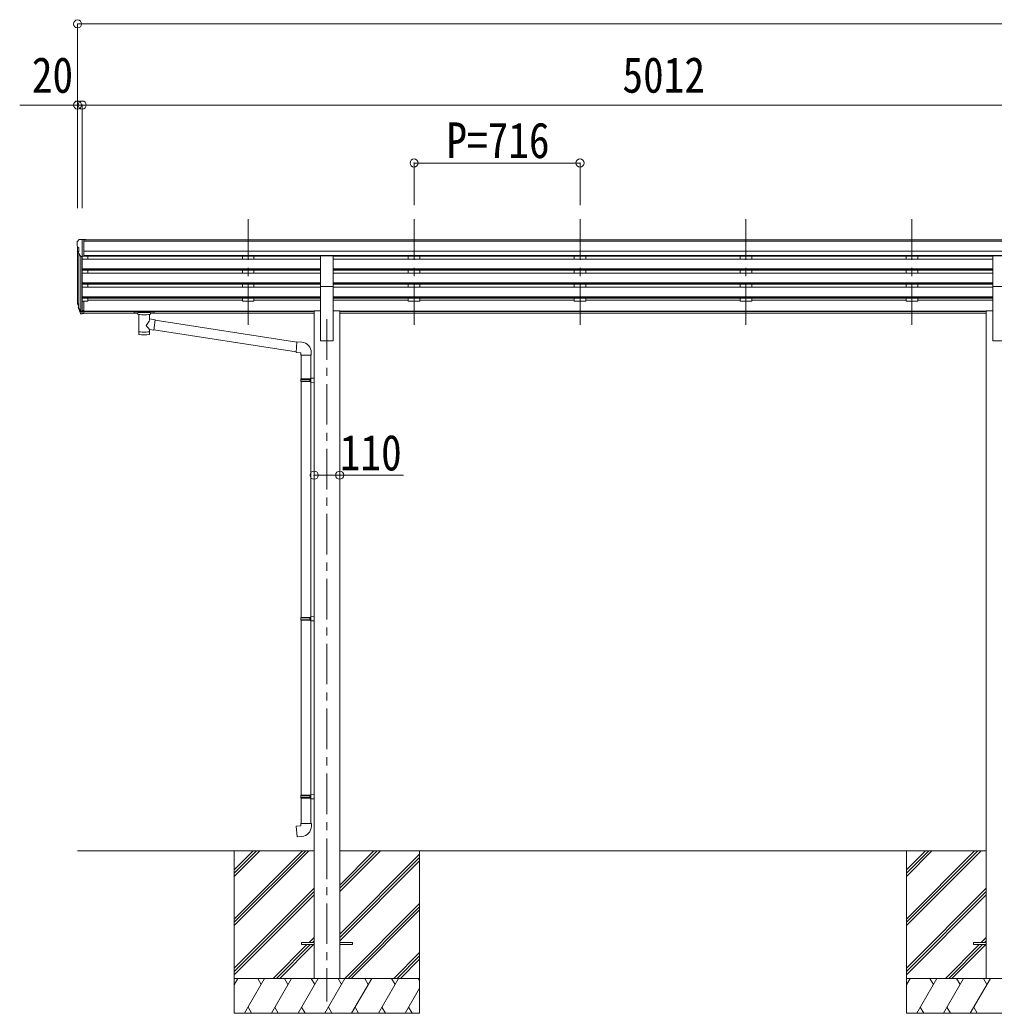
# Model space of a CAD drawing. Units: millimetres at full size, sheet at 1:35; some dimension numbers follow another scale. Extents: x -9837 to 9837, y -6790 to 6790.
# Drawn here: x -2377 to 1826, y -4409 to -125 of the extents above; entities that cross this region are included whole.
import ezdxf
from ezdxf.enums import TextEntityAlignment as Align

# ---------------------------------------------------------------- set-up
doc = ezdxf.new("R2010")
doc.units = ezdxf.units.MM
doc.header["$LTSCALE"] = 35
doc.header["$PDMODE"] = 32
doc.header["$PDSIZE"] = 35
doc.linetypes.add('CHAIN1', pattern=[8, 5, -1, 1, -1])
for name, color, linetype, lineweight in [('0-0_0', 7, 'Continuous', 9), ('0-1_本体', 5, 'CHAIN1', 9), ('0-3_ELV2', 4, 'Continuous', 9), ('0-6_OTH_LINE', 6, 'Continuous', 9), ('0-9_OUTLINE', 7, 'Continuous', 9)]:
    doc.layers.add(name, color=color, linetype=linetype, lineweight=lineweight)
doc.styles.add('ＭＳ ゴシック', font='')
doc.styles.get('ＭＳ ゴシック').set_extended_font_data('MS Gothic')

msp = doc.modelspace()

# ---------------------------------------------------------------- linework, layer by layer
at = {"layer": '0-0_0'}
for p, q in [((-2128.39, -3709.22), (-1107.59, -3709.22)), ((-1452.39, -3709.22), (-1452.39, -4409.22)), ((-1452.39, -4003.4), (-1158.21, -3709.22)), ((-1452.39, -4017.54), (-1144.07, -3709.22)), ((-1452.39, -4031.68), (-1129.93, -3709.22)), ((-1452.39, -3819.55), (-1342.06, -3709.22)), ((-1452.39, -3805.41), (-1356.2, -3709.22)), ((-1452.39, -3791.27), (-1370.34, -3709.22)), ((-997.19, -3884.85), (-821.56, -3709.22)), ((-997.19, -3870.71), (-835.7, -3709.22)), ((-997.19, -3856.56), (-849.84, -3709.22)), ((-997.19, -3709.22), (1792.41, -3709.22)), ((-997.19, -4068.69), (-652.39, -3723.9)), ((-652.39, -3709.22), (-652.39, -4409.22)), ((1447.61, -3709.22), (1447.61, -4409.22)), ((1447.61, -4003.4), (1741.79, -3709.22)), ((1447.61, -4017.54), (1755.93, -3709.22)), ((1447.61, -4031.68), (1770.07, -3709.22)), ((1447.61, -3819.55), (1557.94, -3709.22)), ((1447.61, -3805.41), (1543.8, -3709.22)), ((1447.61, -3791.27), (1529.66, -3709.22)), ((-997.19, -4082.84), (-652.39, -3738.04)), ((-997.19, -4096.98), (-652.39, -3752.18)), ((-1452.39, -4215.53), (-1107.59, -3870.73)), ((-1452.39, -4229.67), (-1107.59, -3884.87)), ((1447.61, -4215.53), (1792.41, -3870.73)), ((1447.61, -4229.67), (1792.41, -3884.87)), ((-1452.39, -4243.81), (-1107.59, -3899.01)), ((-975.58, -4259.22), (-652.39, -3936.03)), ((1447.61, -4243.81), (1792.41, -3899.01)), ((-961.44, -4259.22), (-652.39, -3950.17)), ((-947.3, -4259.22), (-652.39, -3964.31)), ((-1129.45, -4104.72), (-1107.59, -4082.86)), ((-1115.31, -4104.72), (-1107.59, -4097)), ((1770.55, -4104.72), (1792.41, -4082.86)), ((1784.69, -4104.72), (1792.41, -4097)), ((-1283.95, -4259.22), (-1138.45, -4113.72)), ((-1269.81, -4259.22), (-1124.31, -4113.72)), ((-1255.67, -4259.22), (-1110.17, -4113.72)), ((-763.45, -4259.22), (-652.39, -4148.16)), ((1616.05, -4259.22), (1761.55, -4113.72)), ((1630.19, -4259.22), (1775.69, -4113.72)), ((1644.33, -4259.22), (1789.83, -4113.72)), ((-749.31, -4259.22), (-652.39, -4162.3)), ((-735.17, -4259.22), (-652.39, -4176.44)), ((-652.39, -4259.22), (-1452.39, -4259.22)), ((-1452.39, -4286.72), (-1436.51, -4259.22)), ((-1407.65, -4409.22), (-1321.04, -4259.22)), ((-1336.04, -4285.2), (-1351.04, -4259.22)), ((-1292.18, -4409.22), (-1205.57, -4259.22)), ((-1220.57, -4285.2), (-1235.58, -4259.22)), ((-1176.71, -4409.22), (-1090.1, -4259.22)), ((-1105.1, -4285.2), (-1120.1, -4259.22)), ((-1061.24, -4409.22), (-974.63, -4259.22)), ((-989.63, -4285.2), (-1004.63, -4259.22)), ((-945.77, -4409.22), (-859.16, -4259.22)), ((-874.16, -4285.2), (-889.16, -4259.22)), ((-830.29, -4409.22), (-743.69, -4259.22)), ((-773.69, -4259.22), (-758.69, -4285.2)), ((-658.22, -4259.22), (-652.39, -4269.32)), ((2247.61, -4259.22), (1447.61, -4259.22)), ((1447.61, -4286.72), (1463.49, -4259.22)), ((1492.35, -4409.22), (1578.96, -4259.22)), ((1563.96, -4285.2), (1548.96, -4259.22)), ((1607.82, -4409.22), (1694.43, -4259.22)), ((1679.43, -4285.2), (1664.42, -4259.22)), ((1723.29, -4409.22), (1809.9, -4259.22)), ((1794.9, -4285.2), (1779.9, -4259.22)), ((-714.83, -4409.22), (-652.39, -4301.08)), ((-1452.39, -4409.22), (-652.39, -4409.22)), ((-1392.65, -4383.24), (-1377.65, -4409.22)), ((-1277.18, -4383.24), (-1262.18, -4409.22)), ((-1161.71, -4383.24), (-1146.71, -4409.22)), ((-1046.24, -4383.24), (-1031.24, -4409.22)), ((-930.77, -4383.24), (-915.77, -4409.22)), ((-815.3, -4383.24), (-800.3, -4409.22)), ((-699.83, -4383.24), (-684.83, -4409.22)), ((1447.61, -4409.22), (2247.61, -4409.22)), ((1507.35, -4383.24), (1522.35, -4409.22)), ((1622.82, -4383.24), (1637.82, -4409.22)), ((1738.29, -4383.24), (1753.29, -4409.22))]:
    msp.add_line(p, q, dxfattribs=at)
at = {"layer": '0-1_本体'}
for p, q in [((-1392.39, -984.81), (-1392.39, -1462.33)), ((-676.39, -984.81), (-676.39, -1462.33)), ((39.61, -984.81), (39.61, -1462.33)), ((755.61, -984.81), (755.61, -1462.33)), ((1471.61, -984.81), (1471.61, -1462.33)), ((-1052.39, -1415.65), (-1052.39, -4359.22))]:
    msp.add_line(p, q, dxfattribs=at)
at = {"layer": '0-3_ELV2'}
for p, q in [((-2130.39, -1081.71), (-2130.39, -1082.34)), ((-2128.39, -1102.91), (-2128.39, -1337.58)), ((-2127.86, -1103.52), (-2122.54, -1106.59)), ((-2123.48, -1072.9), (-2127.55, -1078.71)), ((-2120.39, -1072.34), (-2122.72, -1072.48)), ((-2122.39, -1106.85), (-2122.39, -1123.13)), ((-2120.39, -1072.34), (-2101.89, -1072.34)), ((-2108.39, -1145.32), (-2108.39, -1072.34)), ((-2101.89, -1072.34), (-2091.89, -1072.43)), ((-2101.89, -1144.32), (-2101.89, -1072.34)), ((-2101.89, -1073.94), (2887.11, -1073.94)), ((-2101.89, -1079.16), (2887.11, -1079.16)), ((-2091.89, -1073.94), (-2091.89, -1072.43)), ((-2116.02, -1143.51), (-2125.02, -1127.92)), ((-2123.42, -1130.68), (-2123.42, -1364.29)), ((-2114.39, -1144.85), (-2114.4, -1382.72)), ((-2108.39, -1145.32), (-2113.6, -1145)), ((-2101.89, -1144.32), (-2108.39, -1144.32)), ((-2108.39, -1145.32), (-2108.39, -1337.94)), ((-2108.39, -1156.3), (-1079.89, -1156.3)), ((2897.11, -1122.69), (-2101.89, -1122.69)), ((2897.11, -1140.54), (-2101.89, -1140.54)), ((-1079.89, -1143.79), (-2101.89, -1143.79)), ((-2083.39, -1143.79), (-2083.39, -1156.3)), ((-1417.39, -1143.79), (-1417.39, -1156.3)), ((-1367.39, -1143.79), (-1367.39, -1156.2)), ((-1079.89, -1274.77), (-1079.89, -1142.97)), ((-1079.89, -1142.97), (-1024.89, -1142.97)), ((-1024.89, -1274.77), (-1024.89, -1142.97)), ((1820.11, -1143.79), (-1024.89, -1143.79)), ((1820.11, -1156.3), (-1024.89, -1156.3)), ((-701.39, -1143.79), (-701.39, -1156.3)), ((-651.39, -1143.79), (-651.39, -1156.2)), ((14.61, -1143.79), (14.61, -1156.3)), ((64.61, -1143.79), (64.61, -1156.2)), ((730.61, -1143.79), (730.61, -1156.3)), ((780.61, -1143.79), (780.61, -1156.2)), ((1446.61, -1143.79), (1446.61, -1156.3)), ((1496.61, -1143.79), (1496.61, -1156.2)), ((1820.11, -1274.77), (1820.11, -1142.97)), ((1820.11, -1142.97), (1875.11, -1142.97)), ((-2108.39, -1198.18), (-1079.89, -1198.18)), ((-2108.39, -1199.67), (-1079.89, -1199.67)), ((1820.11, -1198.18), (-1024.89, -1198.18)), ((1820.11, -1199.67), (-1024.89, -1199.67)), ((-2108.39, -1203.99), (-1079.89, -1203.99)), ((-2108.39, -1216.85), (-1079.89, -1216.85)), ((-2083.39, -1203.99), (-2083.39, -1216.85)), ((-1417.39, -1203.99), (-1417.39, -1216.85)), ((-1367.39, -1203.99), (-1367.39, -1216.85)), ((1820.11, -1203.99), (-1024.89, -1203.99)), ((1820.11, -1216.85), (-1024.89, -1216.85)), ((-701.39, -1203.99), (-701.39, -1216.85)), ((-651.39, -1203.99), (-651.39, -1216.85)), ((14.61, -1203.99), (14.61, -1216.85)), ((64.61, -1203.99), (64.61, -1216.85)), ((730.61, -1203.99), (730.61, -1216.85)), ((780.61, -1203.99), (780.61, -1216.85)), ((1446.61, -1203.99), (1446.61, -1216.85)), ((1496.61, -1203.99), (1496.61, -1216.85)), ((-2108.39, -1258.72), (-1079.89, -1258.72)), ((-2108.39, -1260.22), (-1079.89, -1260.22)), ((-2108.39, -1264.54), (-1079.89, -1264.54)), ((-2108.39, -1277.39), (-1079.89, -1277.39)), ((-2083.39, -1264.54), (-2083.39, -1277.39)), ((-1417.39, -1264.54), (-1417.39, -1277.29)), ((-1367.39, -1264.54), (-1367.39, -1277.39)), ((-1079.89, -1274.77), (-1079.89, -1509.22)), ((-1079.89, -1274.77), (-1024.89, -1274.77)), ((1820.11, -1258.72), (-1024.89, -1258.72)), ((1820.11, -1260.22), (-1024.89, -1260.22)), ((1820.11, -1264.54), (-1024.89, -1264.54)), ((-1024.89, -1274.77), (-1024.89, -1509.22)), ((1820.11, -1277.39), (-1024.89, -1277.39)), ((-701.39, -1264.54), (-701.39, -1277.29)), ((-651.39, -1264.54), (-651.39, -1277.39)), ((14.61, -1264.54), (14.61, -1277.29)), ((64.61, -1264.54), (64.61, -1277.39)), ((730.61, -1264.54), (730.61, -1277.29)), ((780.61, -1264.54), (780.61, -1277.39)), ((1446.61, -1264.54), (1446.61, -1277.29)), ((1496.61, -1264.54), (1496.61, -1277.39)), ((1820.11, -1274.77), (1820.11, -1509.22)), ((1820.11, -1274.77), (1875.11, -1274.77)), ((-2108.39, -1319.27), (-1079.89, -1319.27)), ((-2108.39, -1320.77), (-1079.89, -1320.77)), ((-2108.39, -1325.09), (-1079.89, -1325.09)), ((-2083.39, -1325.09), (-2083.39, -1338.57)), ((-1417.39, -1325.09), (-1417.39, -1338.57)), ((-1367.39, -1325.09), (-1367.39, -1338.57)), ((1820.11, -1319.27), (-1024.89, -1319.27)), ((1820.11, -1320.77), (-1024.89, -1320.77)), ((1820.11, -1325.09), (-1024.89, -1325.09)), ((-701.39, -1325.09), (-701.39, -1338.57)), ((-651.39, -1325.09), (-651.39, -1338.57)), ((14.61, -1325.09), (14.61, -1338.57)), ((64.61, -1325.09), (64.61, -1338.57)), ((730.61, -1325.09), (730.61, -1338.57)), ((780.61, -1325.09), (780.61, -1338.57)), ((1446.61, -1325.09), (1446.61, -1338.57)), ((1496.61, -1325.09), (1496.61, -1338.57)), ((-2127.3, -1352.13), (-2123.42, -1360.08)), ((-2126.69, -1350.75), (-2123.42, -1357.82)), ((-2124.98, -1363.41), (-2124.64, -1367.81)), ((-2124.64, -1367.81), (-2115.84, -1391.36)), ((-2124.03, -1367.25), (-2115.84, -1383.43)), ((-2114.82, -1382.3), (-2122.58, -1366.89)), ((-2108.39, -1337.94), (-2108.39, -1392.72)), ((-2101.89, -1337.94), (-2108.39, -1337.94)), ((-2101.89, -1337.94), (-2101.89, -1391.97)), ((-2083.39, -1338.57), (-2101.89, -1338.57)), ((-2083.39, -1333.63), (-1417.39, -1333.63)), ((-1367.39, -1338.57), (-1417.39, -1338.57)), ((-1367.39, -1333.63), (-1079.89, -1333.63)), ((-701.39, -1333.63), (-1024.89, -1333.63)), ((-651.39, -1338.57), (-701.39, -1338.57)), ((14.61, -1333.63), (-651.39, -1333.63)), ((64.61, -1338.57), (14.61, -1338.57)), ((730.61, -1333.63), (64.61, -1333.63)), ((780.61, -1338.57), (730.61, -1338.57)), ((1446.61, -1333.63), (780.61, -1333.63)), ((1496.61, -1338.57), (1446.61, -1338.57)), ((1820.11, -1333.63), (1496.61, -1333.63)), ((-2108.39, -1382.97), (-2113.53, -1382.97)), ((-2108.39, -1384.78), (-2113.24, -1384.78)), ((-2108.39, -1392.72), (-2113.24, -1392.72)), ((-2101.89, -1378.07), (-2108.39, -1378.07)), ((-2101.89, -1382.95), (-2108.39, -1382.95)), ((-2101.89, -1391.97), (-2108.39, -1391.97)), ((-2101.89, -1380.65), (-1107.59, -1380.65)), ((-2101.89, -1382.04), (-1107.59, -1382.04)), ((-1867.89, -1389.73), (-2101.89, -1389.73)), ((-1107.59, -1389.73), (-1813.89, -1389.73)), ((-1107.59, -1380.22), (-1107.59, -4259.22)), ((-1107.59, -1380.22), (-1079.89, -1380.22)), ((-997.19, -1380.22), (-1024.89, -1380.22)), ((-997.19, -1380.22), (-997.19, -4259.22)), ((1792.41, -1380.65), (-997.19, -1380.65)), ((1792.41, -1382.04), (-997.19, -1382.04)), ((1792.41, -1389.73), (-997.19, -1389.73)), ((1792.41, -1380.22), (1792.41, -4259.22)), ((1792.41, -1380.22), (1820.11, -1380.22)), ((-1079.89, -1509.22), (-1024.89, -1509.22)), ((1820.11, -1509.22), (1875.11, -1509.22)), ((-1162.39, -4104.72), (-1107.59, -4104.72)), ((-997.19, -4104.72), (-942.39, -4104.72)), ((-942.39, -4104.72), (-942.39, -4113.72)), ((1737.61, -4104.72), (1792.41, -4104.72)), ((-997.19, -4113.72), (-942.39, -4113.72))]:
    msp.add_line(p, q, dxfattribs=at)
for points in [[(-1162.39, -4104.72), (-1162.39, -4113.72), (-1107.59, -4113.72)], [(1737.61, -4104.72), (1737.61, -4113.72), (1792.41, -4113.72)]]:
    msp.add_lwpolyline(points, dxfattribs=at)
for centre, radius, start, end in [((-2127.39, -1081.71), 3, 93, 180), ((-1928.39, -1082.34), 202, 180, 184.94904), ((-2123.49, -1099.15), 6.18, 185.7035, 224.99897), ((-2122.66, -1073.48), 1, 93.5, 145), ((-2122.69, -1106.85), 0.3, 0, 60), ((-2122.42, -1126.42), 3, 94.7167, 210), ((-2122.69, -1123.13), 0.3, 274.7167, 0), ((-2113.42, -1142.01), 3, 210, 266.5), ((-2099.21, -1343.02), 29.53, 186.50806, 197.98144), ((-2097.8, -1341.26), 30.41, 187.1552, 198.19734)]:
    msp.add_arc(centre, radius, start, end, dxfattribs=at)
for centre, major_axis, ratio, start_param, end_param in [((-2039.74, -1343.45), (-89.06, 1.43), 0.57596, 6.1962358, 6.3678173), ((-2040.53, -1336.77), (87.93, 4.42), 0.541684, 3.0659337, 3.2228513), ((-2123.68, -1363.41), (1.3, 0), 0.90356, 1.3700892, 3.347195), ((-2037.76, -1347.22), (-89.07, 0), 0.90356, 0.2056023, 0.2515348), ((-2038.47, -1343.35), (-88.05, 0), 0.90356, 0.2662965, 0.3003836), ((-2113.24, -1382.07), (-3, 0), 0.90356, 0.5235988, 1.5707963), ((-2113.24, -1390), (3, 0), 0.90356, 3.6651914, 4.712389), ((-2113.53, -1381.62), (-1.5, 0), 0.90356, 0.5235988, 1.5707963)]:
    msp.add_ellipse(centre, major_axis=major_axis, ratio=ratio, start_param=start_param, end_param=end_param, dxfattribs=at)
at = {"layer": '0-6_OTH_LINE'}
for p, q in [((-2128.39, -142.16), (-2128.39, -934.81)), ((-2128.39, -142.16), (7935.61, -142.16)), ((-2128.39, -492.16), (-2128.39, -937.58)), ((-2128.39, -492.16), (-2108.39, -492.16)), ((-2108.39, -492.16), (-2108.39, -937.58)), ((-2108.39, -492.16), (2903.61, -492.16)), ((-676.39, -742.16), (-676.39, -924.62)), ((-676.39, -742.16), (39.61, -742.16)), ((39.61, -742.16), (39.61, -924.62)), ((-1107.59, -2088.77), (-997.19, -2088.77))]:
    msp.add_line(p, q, dxfattribs=at)
at = {"layer": '0-6_OTH_LINE', "lineweight": 18}
for p, q in [((-2128.39, -492.16), (-2377.23, -492.16)), ((-997.19, -2088.77), (-722.52, -2088.77))]:
    msp.add_line(p, q, dxfattribs=at)
at = {"layer": '0-6_OTH_LINE'}
for p in [(-2128.39, -142.16), (-2128.39, -492.16), (-2108.39, -492.16), (-676.39, -742.16), (39.61, -742.16), (-1107.59, -2088.77), (-997.19, -2088.77)]:
    msp.add_point(p, dxfattribs=at)
at = {"layer": '0-9_OUTLINE'}
for p, q in [((-1884.39, -1382.82), (-1884.39, -1388.58)), ((-1882.39, -1382.16), (-1799.39, -1382.16)), ((-1882.39, -1384.33), (-1799.39, -1384.33)), ((-1882.39, -1389.24), (-1867.89, -1389.24)), ((-1867.89, -1394.89), (-1867.89, -1388.34)), ((-1863.79, -1395.81), (-1863.81, -1481.25)), ((-1817.99, -1414.55), (-1817.99, -1395.81)), ((-1813.89, -1394.89), (-1813.89, -1388.34)), ((-1813.89, -1389.24), (-1799.39, -1389.24)), ((-1797.39, -1382.82), (-1797.39, -1388.58)), ((-1792.77, -1418.46), (-1818, -1414.54)), ((-1792.77, -1418.46), (-1799.8, -1463.71)), ((-1181.79, -1515.31), (-1793.09, -1420.47)), ((-1817.97, -1481.25), (-1818, -1460.58)), ((-1818, -1460.89), (-1799.8, -1463.71)), ((-1185.46, -1557.24), (-1799.52, -1461.97)), ((-1160.78, -1515.18), (-1181.62, -1513.36)), ((-1165.7, -1570.93), (-1119.7, -1570.93)), ((-1163.59, -1570.93), (-1163.59, -1673.29)), ((-1121.59, -1570.93), (-1121.59, -1670.73)), ((-1119.7, -1570.93), (-1119.7, -1560.01)), ((-1123.59, -1670.79), (-1107.59, -1670.32)), ((-1123.59, -1672.79), (-1123.59, -1670.79)), ((-1107.59, -1670.32), (-1107.59, -1688.26)), ((-1165.59, -1675.29), (-1164.59, -1673.29)), ((-1165.59, -1675.29), (-1121.59, -1675.29)), ((-1165.59, -1675.29), (-1165.59, -1683.29)), ((-1165.59, -1683.29), (-1121.59, -1683.29)), ((-1165.59, -1683.29), (-1164.59, -1685.29)), ((-1164.59, -1673.29), (-1121.59, -1673.29)), ((-1164.59, -1685.29), (-1121.59, -1685.29)), ((-1163.59, -1685.29), (-1163.59, -2701.97)), ((-1126.07, -1675.29), (-1126.5, -1673.29)), ((-1123.59, -1672.79), (-1121.59, -1672.79)), ((-1123.59, -1687.79), (-1123.59, -1685.79)), ((-1123.59, -1687.79), (-1107.59, -1688.26)), ((-1121.59, -1687.84), (-1121.59, -2699.42)), ((-1123.59, -2699.47), (-1107.59, -2699)), ((-1107.59, -2699), (-1107.59, -2716.94)), ((-1165.59, -2703.97), (-1164.59, -2701.97)), ((-1165.59, -2703.97), (-1121.59, -2703.97)), ((-1165.59, -2703.97), (-1165.59, -2711.97)), ((-1165.59, -2711.97), (-1121.59, -2711.97)), ((-1165.59, -2711.97), (-1164.59, -2713.97)), ((-1164.59, -2701.97), (-1121.59, -2701.97)), ((-1164.59, -2713.97), (-1121.59, -2713.97)), ((-1163.59, -2713.97), (-1163.59, -3469.66)), ((-1126.07, -2703.97), (-1126.5, -2701.97)), ((-1123.59, -2701.47), (-1123.59, -2699.47)), ((-1123.59, -2701.47), (-1121.59, -2701.47)), ((-1123.59, -2716.47), (-1123.59, -2714.47)), ((-1123.59, -2716.47), (-1107.59, -2716.94)), ((-1121.59, -2716.53), (-1121.59, -3467.1)), ((-1165.59, -3471.66), (-1164.59, -3469.66)), ((-1164.59, -3469.66), (-1121.59, -3469.66)), ((-1126.07, -3471.66), (-1126.5, -3469.66)), ((-1123.59, -3467.16), (-1107.59, -3466.69)), ((-1123.59, -3469.16), (-1123.59, -3467.16)), ((-1123.59, -3469.16), (-1121.59, -3469.16)), ((-1107.59, -3466.69), (-1107.59, -3484.63)), ((-1165.59, -3471.66), (-1121.59, -3471.66)), ((-1165.59, -3471.66), (-1165.59, -3479.66)), ((-1165.59, -3479.66), (-1121.59, -3479.66)), ((-1165.59, -3479.66), (-1164.59, -3481.66)), ((-1164.59, -3481.66), (-1121.59, -3481.66)), ((-1163.59, -3481.66), (-1163.59, -3591.66)), ((-1123.59, -3484.16), (-1123.59, -3482.16)), ((-1123.59, -3484.16), (-1107.59, -3484.63)), ((-1121.59, -3484.22), (-1121.59, -3591.66)), ((-1165.59, -3591.66), (-1119.59, -3591.66)), ((-1165.59, -3601.66), (-1165.59, -3591.66)), ((-1119.59, -3591.66), (-1119.59, -3602.58))]:
    msp.add_line(p, q, dxfattribs=at)
for points in [[(-1884.39, -1382.82), (-1884.35, -1382.62), (-1884.27, -1382.49), (-1884.17, -1382.39), (-1884.07, -1382.33), (-1883.95, -1382.29), (-1883.66, -1382.23), (-1883.17, -1382.18), (-1882.63, -1382.16), (-1882.39, -1382.16)], [(-1884.39, -1388.58), (-1884.35, -1388.77), (-1884.27, -1388.91), (-1884.17, -1389), (-1884.07, -1389.06), (-1883.95, -1389.11), (-1883.66, -1389.17), (-1883.17, -1389.22), (-1882.63, -1389.24), (-1882.39, -1389.24)], [(-1799.39, -1382.16), (-1799.04, -1382.16), (-1798.51, -1382.19), (-1798.06, -1382.24), (-1797.76, -1382.31), (-1797.59, -1382.41), (-1797.47, -1382.55), (-1797.4, -1382.73), (-1797.39, -1382.82)], [(-1799.39, -1389.24), (-1799.04, -1389.24), (-1798.51, -1389.21), (-1798.06, -1389.16), (-1797.76, -1389.08), (-1797.59, -1388.98), (-1797.47, -1388.85), (-1797.4, -1388.67), (-1797.39, -1388.58)], [(-1181.62, -1513.36), (-1185.63, -1559.19), (-1165.7, -1560.93), (-1165.7, -1570.93)], [(-1126.07, -1675.29), (-1126.07, -1683.29), (-1126.5, -1685.29)], [(-1123.59, -1685.79), (-1121.59, -1685.79), (-1121.59, -1672.79)], [(-1126.07, -2703.97), (-1126.07, -2711.97), (-1126.5, -2713.97)], [(-1123.59, -2714.47), (-1121.59, -2714.47), (-1121.59, -2701.47)], [(-1123.59, -3482.16), (-1121.59, -3482.16), (-1121.59, -3469.16)], [(-1126.07, -3471.66), (-1126.07, -3479.66), (-1126.5, -3481.66)], [(-1160.67, -3647.41), (-1181.51, -3649.23), (-1185.52, -3603.4), (-1165.59, -3601.66)]]:
    msp.add_lwpolyline(points, dxfattribs=at)
for centre, start, end in [((-1164.7, -1560.01), 0, 85), ((-1164.59, -3602.58), 275, 0)]:
    msp.add_arc(centre, 45, start, end, dxfattribs=at)
for centre, major_axis, ratio, start_param, end_param in [((-1882.39, -1384.55), (2, 0), 0.109601, 3.1415927, 4.712389), ((-1840.89, -1394.8), (27.06, 0), 0.069685, 3.1415927, 6.2831853), ((-1840.89, -1388.34), (27, 0), 0.070066, 6.2831853, 9.424778), ((-1829.89, -1392.32), (16, 0), 0.361356, 6.2636979, 6.2831853), ((-1799.39, -1384.55), (2, 0), 0.109601, 4.712389, 6.2831853), ((-1840.9, -1441.08), (-22.81, -26.62), 0.234429, 1.6855472, 3.1268519), ((-1838.34, -1438.44), (20.32, -22.25), 0.045535, 0.0389954, 1.3075346), ((-1840.89, -1481.25), (22.92, 0), 0.101955, 3.1415499, 6.2833984), ((-1840.89, -1468.8), (22.91, 0), 0.122865, 3.1415927, 6.2831853)]:
    msp.add_ellipse(centre, major_axis=major_axis, ratio=ratio, start_param=start_param, end_param=end_param, dxfattribs=at)

# ---------------------------------------------------------------- texts
at = {"layer": '0-6_OTH_LINE', "color": 7, "style": 'ＭＳ ゴシック', "width": 0.85}
for s, p in [('20', (-2325.48, -485.6)), ('5012', (222.61, -485.16)), ('P=716', (-537.14, -767.16)), ('110', (-996.75, -2114.45))]:
    msp.add_text(s, height=154, dxfattribs=at).set_placement(p, align=Align.BOTTOM_LEFT)

doc.saveas('drawing.dxf')
